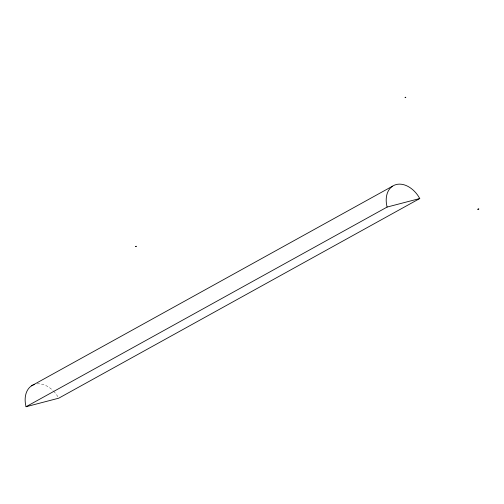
<?xml version="1.0" encoding="UTF-8"?>
<svg xmlns="http://www.w3.org/2000/svg" width="504" height="504" viewBox="0 0 504 504"><rect width="100%" height="100%" fill="white"/><g stroke="black" fill="none" stroke-linecap="round" stroke-linejoin="round"><path stroke-width="0.38" stroke-dasharray="2.52 1.89" d="M37.12 383.872A23.89 16.878 61.1 0 1 53.09 390.676M53.632 391.224A23.89 16.878 61.1 0 1 58.036 396.988"/><path stroke-width="0.76" d="M31.538 385.818L392.584 186.152M34.373 384.451A23.89 16.878 61.1 0 0 26.05 406.734L387.104 207.068L419.775 198.526A23.89 16.878 61.1 0 0 396.182 184.558A23.89 16.878 61.1 0 0 387.104 207.068M419.775 198.526L58.729 398.191L26.05 406.734M478.8 208.996L477.805 209.254L478.8 208.996M405.758 97.266L405.109 97.436L405.758 97.266M136.288 246.286L135.639 246.456L136.288 246.286"/></g></svg>
